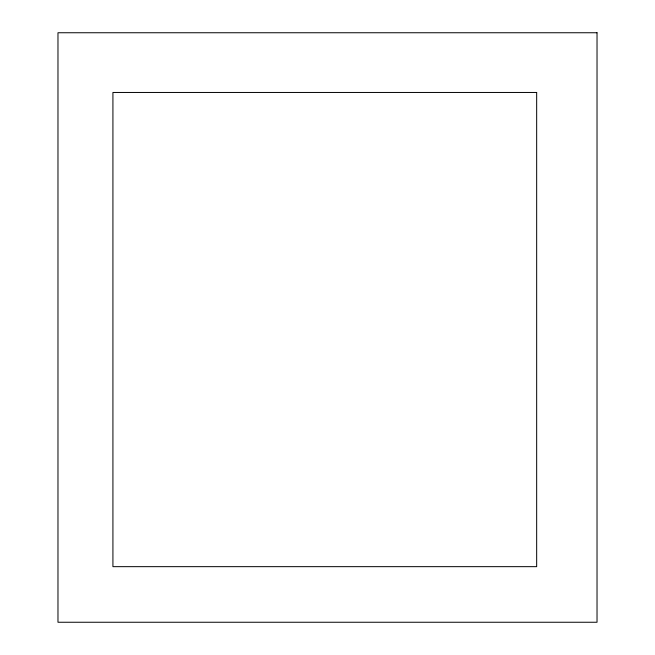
<?xml version="1.0" encoding="UTF-8"?>
<svg xmlns="http://www.w3.org/2000/svg" width="655" height="655" viewBox="0 0 655 655"><rect width="100%" height="100%" fill="white"/><g stroke="black" fill="none" stroke-linecap="round" stroke-linejoin="round"><path stroke-width="0.98" d="M597.024 32.75L57.976 32.75L57.976 622.25L597.024 622.25L597.024 32.75M536.666 92.461L112.922 92.461L112.922 566.657L536.666 566.657L536.666 92.461"/></g></svg>
